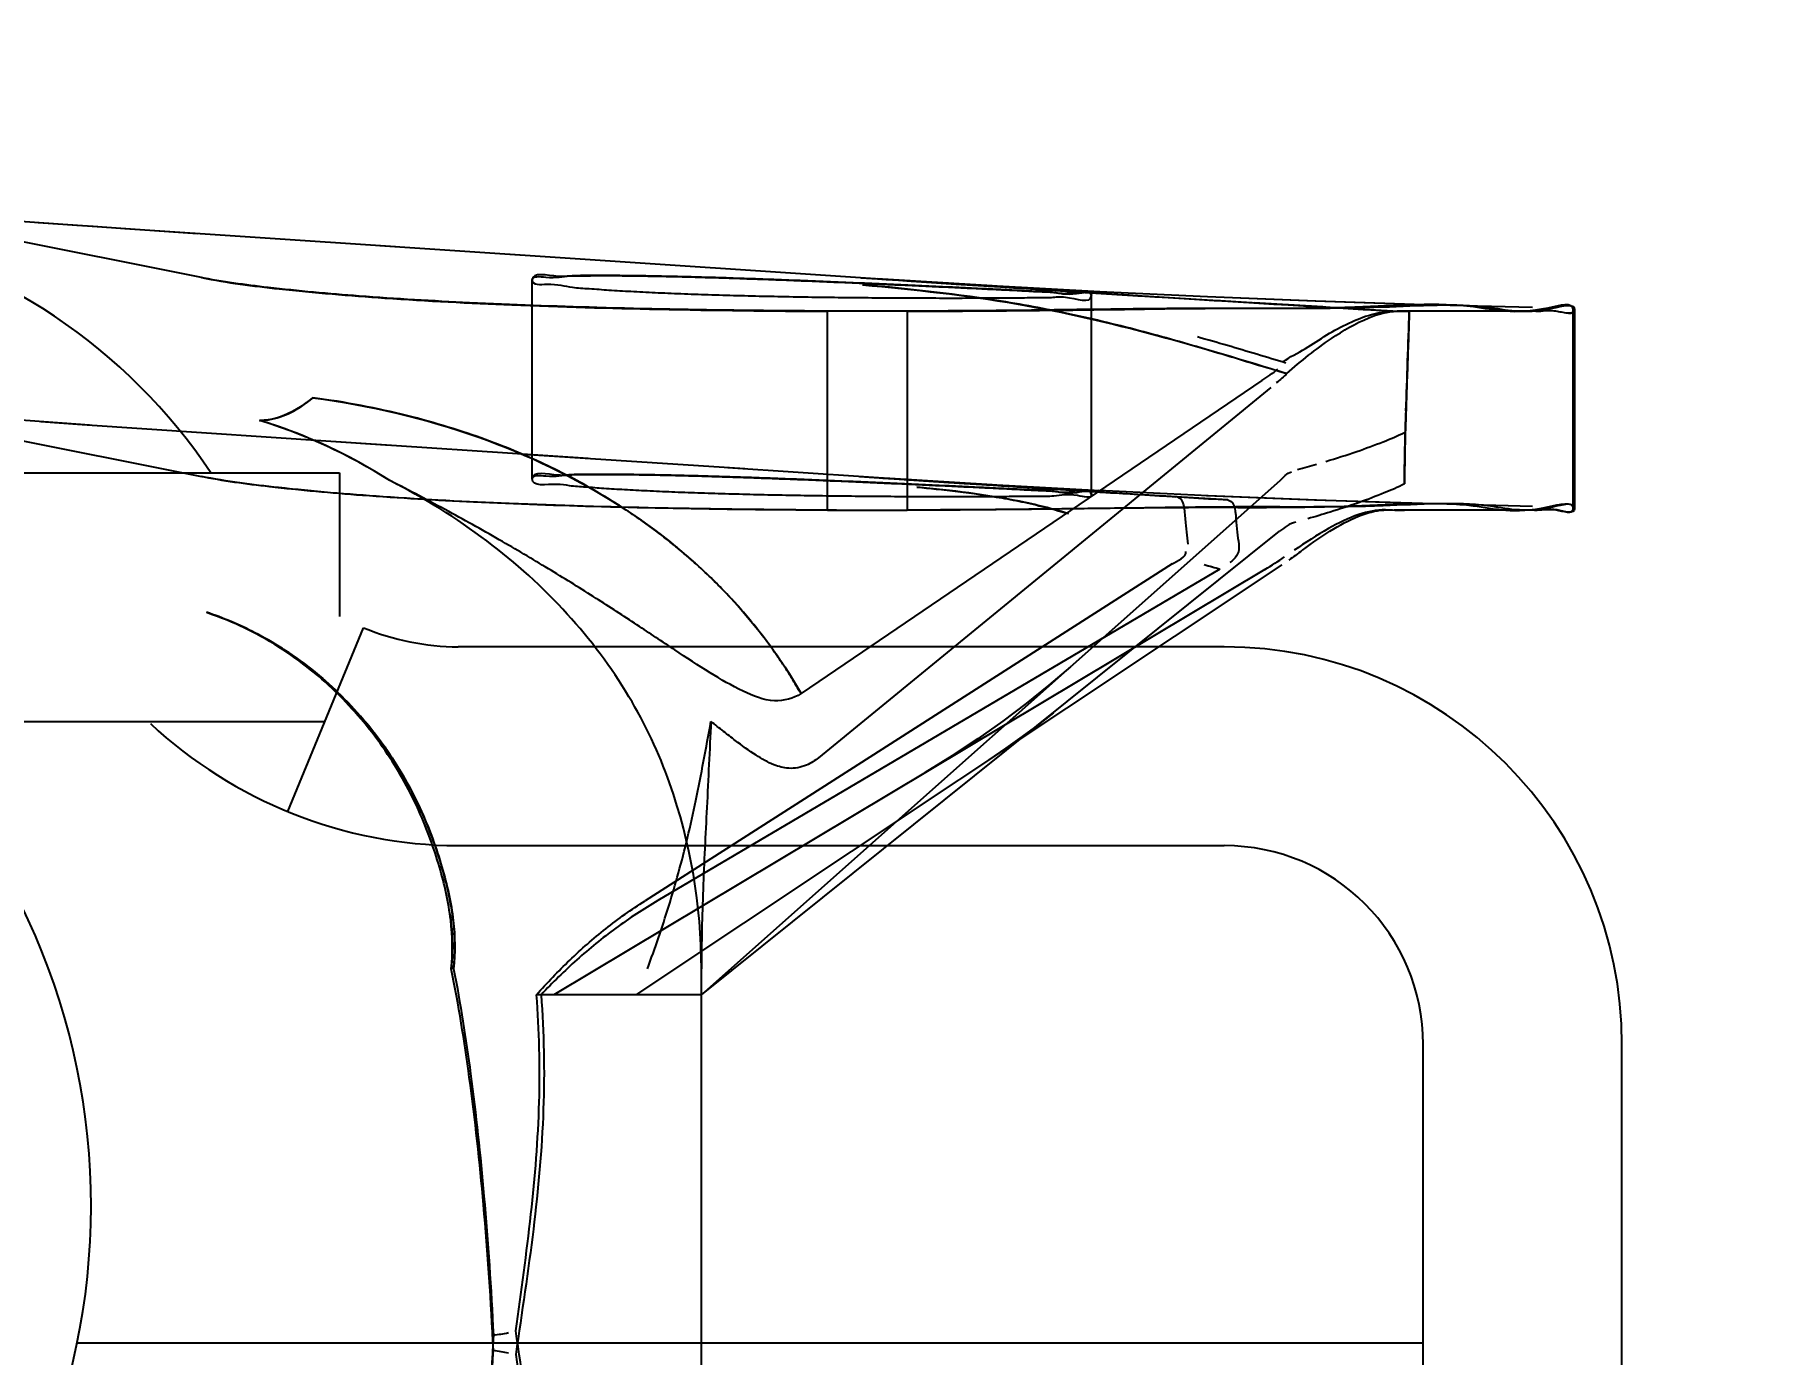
# Model space of a CAD drawing. Header units: millimetres. Extents: x 395 to 3386, y 0 to 2798.
# Drawn here: x 1317.92 to 1331.84, y 1256.43 to 1267.05 of the extents above; entities that cross this region are included whole.
import ezdxf

# ---------------------------------------------------------------- set-up
doc = ezdxf.new("R2010")
doc.units = ezdxf.units.MM
doc.header["$LTSCALE"] = 217.8
doc.header["$PDMODE"] = 3
doc.header["$PDSIZE"] = 8
doc.layers.get('0').update_dxf_attribs({"linetype": 'CONTINUOUS'})
doc.layers.get('Defpoints').update_dxf_attribs({"linetype": 'CONTINUOUS'})
doc.layers.add('03___PRT_ALL_CURVES', color=7, linetype='CONTINUOUS')
doc.layers.add('MIXEDCOLOR', color=7, linetype='CONTINUOUS')
doc.styles.get("Standard").update_dxf_attribs({"font": 'taile.ttf'})
doc.dimstyles.new('DIMSTYLE_4', dxfattribs={"dimtxt": 23.333333, "dimasz": 23.333333, "dimexe": 1.5, "dimexo": 1, "dimgap": 0.875, "dimtad": 1, "dimdec": 0, "dimdsep": 46, "dimtxsty": 'Standard', "dimblk": '_FILLED', "dimblk1": '_FILLED', "dimblk2": '_FILLED', "dimcen": 0.09, "dimazin": 2, "dimtp": 0.01, "dimtm": 0.01, "dimtfac": 1, "dimtdec": 0, "dimtofl": 0, "dimtmove": 0, "dimatfit": 3, "dimldrblk": '_FILLED', "dimfxl": 1, "dimtolj": 1, "dimarcsym": 0})

# ---------------------------------------------------------------- blocks, each defined once
blk = doc.blocks.new('_FILLED')
at = {"color": 0, "linetype": 'ByBlock'}
blk.add_solid([(0, 0), (-1, 0.21429), (-1, -0.21429)], dxfattribs=at)
blk = doc.blocks.new('*D120')
at = {"color": 0, "linetype": 'Continuous', "lineweight": -2}
for p, q in [((1215.728, 1281.82), (1737.535, 1281.82)), ((1736.035, 230.853), (1736.035, 1258.486)), ((1401.94, 207.52), (1737.535, 207.52))]:
    blk.add_line(p, q, dxfattribs=at)
at = {"layer": 'Defpoints', "color": 0}
for p in [(1214.728, 1281.82), (1736.035, 1281.82), (1400.94, 207.52)]:
    blk.add_point(p, dxfattribs=at)
at = {"color": 0, "linetype": 'ByBlock', "lineweight": -2, "xscale": 23.3333333333, "yscale": 23.3333333333, "zscale": 23.3333333333}
for p, rotation in [((1736.035, 1281.82), 90), ((1736.035, 207.52), 270)]:
    blk.add_blockref('_FILLED', p, dxfattribs=dict(at, rotation=rotation))
at = {"color": 0, "insert": (1704.049, 746.045), "char_height": 23.3333, "attachment_point": 2, "rotation": 90, "line_spacing_factor": 0.9}
blk.add_mtext('\\A1;1074', dxfattribs=at)

msp = doc.modelspace()

# ---------------------------------------------------------------- linework, layer by layer
at = {"linetype": 'Continuous'}
for p, q in [((1096.3711, 1263.5196), (1320.3711, 1263.5196)), ((1320.3711, 1263.5196), (1320.3711, 1262.3639)), ((1319.9551, 1260.7933), (1320.5624, 1262.2736)), ((1327.491, 1262.1196), (1321.3267, 1262.1196)), ((1097.7177, 1261.5196), (1320.2531, 1261.5196)), ((1321.321, 1260.5196), (1327.491, 1260.5196)), ((1329.091, 1253.5196), (1329.091, 1258.9196)), ((1330.691, 1253.1196), (1330.691, 1258.9196))]:
    msp.add_line(p, q, dxfattribs=at)
for centre, radius, start, end in [((1315.5148, 1260.9593), 4.6, 33.82927, 78.50216), ((1321.3437, 1264.1781), 2.0586, 247.69433, 269.52657), ((1327.491, 1258.9196), 3.2, 0, 90), ((1312.8711, 1257.6196), 5.5, 311.7765, 45.20673), ((1321.3437, 1264.1781), 3.6586, 226.99603, 269.64487), ((1327.491, 1258.9196), 1.6, 0, 90)]:
    msp.add_arc(centre, radius, start, end, dxfattribs=at)
at = {"layer": '03___PRT_ALL_CURVES', "linetype": 'Continuous'}
msp.add_line((1318.2568, 1256.5196), (1329.091, 1256.5196), dxfattribs=at)
at = {"layer": 'MIXEDCOLOR', "linetype": 'Continuous'}
for p, q in [((1319.2588, 1265.0908), (1316.934, 1265.5557)), ((1321.8211, 1265.2706), (1320.6954, 1265.3454)), ((1325.0058, 1265.0606), (1321.7446, 1265.2754)), ((1321.921, 1263.4705), (1321.921, 1265.0705)), ((1325.6227, 1265.0234), (1324.6985, 1265.0807)), ((1326.489, 1264.9762), (1325.6151, 1265.0239)), ((1326.421, 1263.3456), (1326.421, 1264.9456)), ((1324.299, 1263.2196), (1324.299, 1264.8196)), ((1324.939, 1264.8196), (1324.939, 1263.2196)), ((1329.9983, 1264.8196), (1328.8834, 1264.8199)), ((1330.299, 1263.2306), (1330.299, 1264.8306)), ((1330.31, 1264.8305), (1330.31, 1263.2305)), ((1327.7927, 1264.2615), (1324.0844, 1261.7431)), ((1327.8658, 1264.2069), (1324.225, 1261.2272)), ((1316.9307, 1263.9563), (1319.2588, 1263.4908)), ((1322.3715, 1263.6341), (1320.1803, 1263.7799)), ((1323.6319, 1263.5507), (1321.8505, 1263.6684)), ((1325.1926, 1263.4485), (1323.4963, 1263.5597)), ((1325.624, 1263.4234), (1324.7553, 1263.477)), ((1327.9366, 1263.4565), (1323.2831, 1259.3196)), ((1325.1496, 1263.4512), (1325.0031, 1263.4608)), ((1327.3623, 1263.3349), (1326.4802, 1263.3766)), ((1327.5202, 1263.3022), (1327.1, 1263.3277)), ((1329.9983, 1263.2196), (1328.964, 1263.2196)), ((1323.2829, 1259.3196), (1327.9365, 1263.049)), ((1327.9541, 1262.78), (1322.7559, 1259.3196)), ((1327.0708, 1262.7864), (1322.8293, 1260.0763)), ((1327.8175, 1262.7428), (1322.0958, 1259.3196)), ((1327.4562, 1262.7455), (1322.932, 1260.0783)), ((1323.2829, 1253.5114), (1323.2829, 1259.5279)), ((1323.2829, 1259.3196), (1321.956, 1259.3196))]:
    msp.add_line(p, q, dxfattribs=at)
for points in [[(1318.2933, 1265.5078), (1317.7281, 1265.5481), (1317.1486, 1265.5933), (1316.5541, 1265.6436), (1315.9449, 1265.6991), (1315.3217, 1265.7599), (1314.6841, 1265.8261)], [(1319.2267, 1265.444), (1318.342, 1265.5038), (1317.9444, 1265.5308)], [(1320.8212, 1265.3373), (1318.6436, 1265.4839), (1318.3532, 1265.5036)], [(1329.0997, 1264.8715), (1328.2282, 1264.9001), (1327.3569, 1264.9351), (1326.4859, 1264.9763)], [(1329.9713, 1264.8491), (1329.0893, 1264.8718), (1328.2223, 1264.9004), (1327.3555, 1264.9352)], [(1318.3581, 1263.9034), (1317.7715, 1263.9453), (1317.1699, 1263.9922), (1316.5527, 1264.0444), (1315.9202, 1264.102), (1315.2729, 1264.1651), (1314.6107, 1264.2338)], [(1320.7807, 1263.7401), (1318.2993, 1263.9068), (1317.9681, 1263.9293)], [(1326.493, 1263.376), (1325.6117, 1263.4241), (1324.7434, 1263.4778)], [(1329.9713, 1263.2491), (1329.0871, 1263.2718), (1328.2179, 1263.3005), (1327.3489, 1263.3355)], [(1329.1015, 1263.2714), (1328.2317, 1263.3), (1327.3623, 1263.3349)], [(1326.2525, 1261.9594), (1326.0787, 1261.8098), (1325.8975, 1261.6636), (1325.7078, 1261.5202), (1325.5088, 1261.3794), (1325.3008, 1261.2416), (1325.0833, 1261.107)], [(1326.1152, 1261.5895), (1325.9917, 1261.4927), (1325.8643, 1261.3974), (1325.7326, 1261.3034), (1325.5967, 1261.2107)]]:
    msp.add_lwpolyline(points, dxfattribs=at)
for centre, radius, start, end in [((1375.2422, 2035.6417), 772.2169, 266.2372605, 266.3591048), ((1364.1619, 1864.8368), 601.053, 266.2227066, 266.635118), ((1360.591, 1803.9335), 540.0465, 266.222751, 266.511506), ((1362.4615, 1833.692), 569.8636, 266.232202, 266.618493), ((1368.0225, 1929.0216), 665.3538, 266.3965137, 266.6276598), ((1328.9852, 1275.105), 10.2854, 269.2392, 269.97108), ((949.7576, 1277.1695), 379.4233, 358.01363, 358.134743), ((1318.4751, 1259.8684), 4.2615, 71.27328, 72.92666), ((1318.455, 1259.8119), 4.3214, 57.51091, 72.89167), ((1318.4493, 1259.8004), 4.3342, 57.52914, 71.24017), ((1357.9903, 1770.5103), 508.1215, 266.22699, 266.515617), ((1353.4637, 1695.0499), 432.5265, 266.227152, 266.561253), ((1352.3258, 1676.9606), 414.4014, 266.239888, 266.510084), ((1354.9162, 1721.9353), 459.4493, 266.351668, 266.530107), ((1330.1694, 1272.4944), 10.1194, 253.70407, 254.4479), ((1330.3254, 1273.0426), 10.6894, 253.91358, 254.42996), ((1318.7768, 1259.5269), 4.5062, 0.01288, 19.41456)]:
    msp.add_arc(centre, radius, start, end, dxfattribs=at)
for points, knots in [([(1326.421, 1264.9456), (1326.421, 1264.9853), (1326.2421, 1264.9365), (1326.1275, 1264.9769), (1325.9526, 1264.9791), (1325.7977, 1264.9891), (1325.621, 1264.9972), (1325.428, 1265.0068), (1325.2198, 1265.0166), (1324.9997, 1265.0268), (1324.7701, 1265.0371), (1324.5334, 1265.0475), (1324.292, 1265.0577), (1324.049, 1265.0675), (1323.8076, 1265.0767), (1323.571, 1265.0849), (1323.3415, 1265.0922), (1323.1217, 1265.0981), (1322.9139, 1265.1027), (1322.7208, 1265.1057), (1322.5437, 1265.1075), (1322.388, 1265.1059), (1322.2464, 1265.1078), (1322.1134, 1265.0885), (1321.921, 1265.1405), (1321.921, 1265.0705)], [0, 0, 0, 0, 0.0264251, 0.0719145, 0.1023773, 0.137415, 0.1766487, 0.2197174, 0.2661926, 0.3153513, 0.3664472, 0.4191614, 0.4730753, 0.5273131, 0.581095, 0.6338415, 0.6849784, 0.7339529, 0.780232, 0.8232948, 0.8626481, 0.8977762, 0.9281085, 0.9533484, 1, 1, 1, 1]), ([(1324.939, 1264.8196), (1324.4981, 1264.8196), (1323.6659, 1264.8235), (1322.4916, 1264.8452), (1321.4623, 1264.8826), (1320.5795, 1264.9343), (1319.8556, 1264.9998), (1319.4283, 1265.0568), (1319.2469, 1265.0931)], [0, 0, 0, 0, 0.2318944, 0.4377001, 0.6176732, 0.7736064, 0.9026737, 1, 1, 1, 1]), ([(1319.2588, 1265.0908), (1319.4658, 1265.0493), (1319.9582, 1264.9869), (1320.7917, 1264.9172), (1321.81, 1264.8654), (1322.998, 1264.8313), (1323.8455, 1264.8219), (1324.299, 1264.8196)], [0, 0, 0, 0, 0.1253745, 0.2942853, 0.496743, 0.7306809, 1, 1, 1, 1]), ([(1321.921, 1265.0705), (1321.921, 1265.0295), (1322.0967, 1265.0482), (1322.2151, 1265.0117), (1322.3893, 1265.002), (1322.5442, 1264.9899), (1322.7211, 1264.9799), (1322.9143, 1264.9701), (1323.1221, 1264.9614), (1323.342, 1264.9536), (1323.5721, 1264.9469), (1323.8094, 1264.9412), (1324.0508, 1264.9365), (1324.2932, 1264.9328), (1324.5344, 1264.9301), (1324.7717, 1264.9282), (1325.0018, 1264.927), (1325.2218, 1264.9265), (1325.4296, 1264.9266), (1325.6227, 1264.9273), (1325.7997, 1264.9278), (1325.9549, 1264.9308), (1326.0964, 1264.9277), (1326.228, 1264.949), (1326.4211, 1264.8764), (1326.421, 1264.9456)], [0, 0, 0, 0, 0.0272471, 0.0730308, 0.1034181, 0.1383791, 0.1777495, 0.2209424, 0.2671724, 0.3161137, 0.3674229, 0.4203319, 0.4740788, 0.5280347, 0.5816959, 0.634595, 0.6859143, 0.7348263, 0.7810116, 0.8241181, 0.8634418, 0.8984008, 0.9286524, 0.9539188, 1, 1, 1, 1]), ([(1321.9211, 1265.0705), (1321.9211, 1265.1082), (1322.0869, 1265.0814), (1322.1968, 1265.1074), (1322.3606, 1265.1057), (1322.5063, 1265.1075), (1322.6732, 1265.1062), (1322.8558, 1265.1038), (1323.0527, 1265.0998), (1323.2616, 1265.0944), (1323.4807, 1265.0879), (1323.7077, 1265.0802), (1323.9396, 1265.0717), (1324.1737, 1265.0625), (1324.4076, 1265.0529), (1324.6393, 1265.0429), (1324.866, 1265.0328), (1325.0848, 1265.0229), (1325.2934, 1265.0131), (1325.4899, 1265.0038), (1325.6721, 1264.9948), (1325.8387, 1264.9869), (1325.9844, 1264.9778), (1326.1171, 1264.9751), (1326.2406, 1264.9501), (1326.4211, 1265.0106), (1326.4211, 1264.9456)], [0, 0, 0, 0, 0.0251284, 0.0678706, 0.0963691, 0.1291938, 0.1662128, 0.207023, 0.2508717, 0.2973164, 0.3461349, 0.3967609, 0.4484661, 0.5006266, 0.5527065, 0.6043228, 0.6549555, 0.7037624, 0.7501588, 0.7939432, 0.8346814, 0.8717131, 0.9045811, 0.9330013, 0.9567241, 1, 1, 1, 1]), ([(1324.5798, 1265.0331), (1324.9943, 1264.9939), (1325.7945, 1264.9102), (1326.9313, 1264.6416), (1327.6492, 1264.4263), (1327.9955, 1264.3183)], [0, 0, 0, 0, 0.3570945, 0.6888632, 1, 1, 1, 1]), ([(1326.3223, 1264.7813), (1326.1268, 1264.8251), (1325.5495, 1264.9347), (1324.9652, 1264.9993), (1324.5798, 1265.0331)], [0, 0, 0, 0, 0.3412189, 1, 1, 1, 1]), ([(1330.299, 1264.8306), (1330.299, 1264.8989), (1329.8685, 1264.77), (1329.4351, 1264.9068), (1328.4213, 1264.8337), (1327.239, 1264.849), (1325.8131, 1264.8232), (1324.816, 1264.8196), (1324.299, 1264.8196)], [0, 0, 0, 0, 0.0341649, 0.133998, 0.2927959, 0.5000946, 0.7415606, 1, 1, 1, 1]), ([(1324.939, 1264.8196), (1325.4129, 1264.8217), (1326.3175, 1264.8275), (1327.6031, 1264.8514), (1328.6558, 1264.8368), (1329.5521, 1264.8997), (1329.9335, 1264.7794), (1330.3101, 1264.8902), (1330.31, 1264.8305)], [0, 0, 0, 0, 0.2646838, 0.5066077, 0.7122802, 0.8690385, 0.9666541, 1, 1, 1, 1]), ([(1328.8484, 1264.8205), (1328.7227, 1264.828), (1328.4728, 1264.8429), (1328.1001, 1264.8654), (1327.8532, 1264.8803), (1327.7303, 1264.8878)], [0, 0, 0, 0, 0.3373369, 0.6703933, 1, 1, 1, 1]), ([(1327.9955, 1264.3184), (1327.8208, 1264.3668), (1327.4637, 1264.4787), (1326.9079, 1264.6405), (1326.522, 1264.7366), (1326.3223, 1264.7815)], [0, 0, 0, 0, 0.3131141, 0.6464298, 1, 1, 1, 1]), ([(1327.9606, 1264.4108), (1328.017, 1264.4542), (1328.1454, 1264.5115), (1328.3123, 1264.6336), (1328.49, 1264.7264), (1328.6667, 1264.7983), (1328.7899, 1264.8213), (1328.8484, 1264.8205)], [0, 0, 0, 0, 0.2158999, 0.4213125, 0.626422, 0.8222633, 1, 1, 1, 1]), ([(1327.9955, 1264.3183), (1328.1084, 1264.42), (1328.3169, 1264.5875), (1328.614, 1264.7624), (1328.8045, 1264.8206), (1328.8834, 1264.8199)], [0, 0, 0, 0, 0.4404438, 0.7713158, 1, 1, 1, 1]), ([(1328.98, 1264.8196), (1328.9746, 1264.6622), (1328.9644, 1264.3506), (1328.9482, 1263.8879), (1328.9423, 1263.5825), (1328.9402, 1263.4312)], [0, 0, 0, 0, 0.3401937, 0.6733317, 1, 1, 1, 1]), ([(1330.299, 1264.8306), (1330.299, 1264.7835), (1330.12, 1264.8444), (1330.0443, 1264.8196), (1329.9873, 1264.8196)], [0, 0, 0, 0, 0.4522031, 1, 1, 1, 1]), ([(1329.9983, 1264.8196), (1330.0553, 1264.8196), (1330.131, 1264.8444), (1330.31, 1264.7835), (1330.31, 1264.8305)], [0, 0, 0, 0, 0.5478398, 1, 1, 1, 1]), ([(1327.9866, 1264.403), (1327.9088, 1264.4265), (1327.7521, 1264.4739), (1327.5152, 1264.5445), (1327.3555, 1264.5903), (1327.275, 1264.6129)], [0, 0, 0, 0, 0.3284663, 0.6618877, 1, 1, 1, 1]), ([(1319.7262, 1263.9421), (1319.759, 1263.9406), (1319.9179, 1263.9567), (1320.059, 1264.0461), (1320.1569, 1264.1237)], [0, 0, 0, 0, 0.2082239, 1, 1, 1, 1]), ([(1320.1569, 1264.1238), (1320.1245, 1264.0981), (1320.0112, 1264.0159), (1319.8773, 1263.953), (1319.7785, 1263.9435)], [0, 0, 0, 0, 0.2941854, 1, 1, 1, 1]), ([(1320.1569, 1264.1238), (1320.6105, 1264.063), (1321.4687, 1263.8652), (1322.606, 1263.3222), (1323.4876, 1262.6068), (1323.9219, 1262.0344), (1324.0844, 1261.7431)], [0, 0, 0, 0, 0.2891551, 0.5517018, 0.7892518, 1, 1, 1, 1]), ([(1324.0845, 1261.743), (1324.0568, 1261.7839), (1324.0168, 1261.8613), (1323.9444, 1261.9718), (1323.8668, 1262.0864), (1323.7713, 1262.2154), (1323.6651, 1262.3476), (1323.556, 1262.4725), (1323.4459, 1262.5896), (1323.326, 1262.7081), (1323.2136, 1262.8107), (1323.1094, 1262.8999), (1323.0172, 1262.975), (1322.9124, 1263.0558), (1322.7929, 1263.1425), (1322.6566, 1263.235), (1322.5012, 1263.3327), (1322.3244, 1263.4349), (1322.1238, 1263.5402), (1321.8969, 1263.647), (1321.6413, 1263.7535), (1321.3535, 1263.8561), (1321.0336, 1263.952), (1320.6801, 1264.0377), (1320.4322, 1264.083), (1320.3025, 1264.103)], [0, 0, 0, 0, 0.0320769, 0.0565012, 0.0859268, 0.1221463, 0.160823, 0.1962386, 0.2299711, 0.2653754, 0.3058186, 0.3289666, 0.3546089, 0.3831563, 0.4150426, 0.4506359, 0.4902753, 0.5344022, 0.5834118, 0.6375975, 0.697526, 0.7634597, 0.8362129, 0.9146622, 1, 1, 1, 1]), ([(1328.9402, 1263.4312), (1328.9408, 1263.4956), (1328.9427, 1263.6252), (1328.9474, 1263.8208), (1328.9512, 1263.9519), (1328.9533, 1264.0179)], [0, 0, 0, 0, 0.3292052, 0.6624848, 1, 1, 1, 1]), ([(1328.307, 1263.6115), (1328.3907, 1263.6367), (1328.546, 1263.6853), (1328.7569, 1263.7642), (1328.8851, 1263.8158), (1328.9403, 1263.8454)], [0, 0, 0, 0, 0.3880719, 0.7219629, 1, 1, 1, 1]), ([(1319.2469, 1263.4931), (1319.4317, 1263.4562), (1319.8676, 1263.3983), (1320.602, 1263.3326), (1321.4929, 1263.2811), (1322.5204, 1263.2445), (1323.6842, 1263.2234), (1324.5048, 1263.2196), (1324.939, 1263.2196)], [0, 0, 0, 0, 0.0991434, 0.230929, 0.387812, 0.5684301, 0.7716166, 1, 1, 1, 1]), ([(1324.299, 1263.2196), (1323.8423, 1263.2219), (1322.9877, 1263.2314), (1321.7937, 1263.2659), (1320.7767, 1263.3183), (1319.9503, 1263.3878), (1319.4638, 1263.4497), (1319.2588, 1263.4908)], [0, 0, 0, 0, 0.2712392, 0.5074781, 0.7092425, 0.8758213, 1, 1, 1, 1]), ([(1321.921, 1263.4705), (1321.921, 1263.5082), (1322.0868, 1263.4814), (1322.1967, 1263.5074), (1322.3605, 1263.5057), (1322.5062, 1263.5075), (1322.6731, 1263.5062), (1322.8557, 1263.5038), (1323.0527, 1263.4998), (1323.2616, 1263.4944), (1323.4807, 1263.4879), (1323.7076, 1263.4802), (1323.9395, 1263.4717), (1324.1736, 1263.4625), (1324.4076, 1263.4529), (1324.6392, 1263.4429), (1324.8659, 1263.4328), (1325.0848, 1263.4229), (1325.2933, 1263.4131), (1325.4898, 1263.4038), (1325.672, 1263.3948), (1325.8386, 1263.3869), (1325.9844, 1263.3778), (1326.117, 1263.3751), (1326.2405, 1263.3501), (1326.421, 1263.4106), (1326.421, 1263.3456)], [0, 0, 0, 0, 0.0251277, 0.0678694, 0.0963677, 0.1291922, 0.166211, 0.207021, 0.2508695, 0.2973142, 0.3461326, 0.3967584, 0.4484637, 0.5006242, 0.552704, 0.6043204, 0.6549531, 0.7037601, 0.7501566, 0.7939412, 0.8346795, 0.8717115, 0.9045796, 0.933, 0.9567231, 1, 1, 1, 1]), ([(1326.421, 1263.3456), (1326.4211, 1263.3087), (1326.2533, 1263.36), (1326.1463, 1263.3267), (1325.9821, 1263.3313), (1325.8364, 1263.3281), (1325.6698, 1263.3276), (1325.4876, 1263.3267), (1325.2904, 1263.3265), (1325.081, 1263.3268), (1324.862, 1263.3276), (1324.6356, 1263.3292), (1324.4036, 1263.3315), (1324.1689, 1263.3346), (1323.9343, 1263.3386), (1323.7027, 1263.3436), (1323.4763, 1263.3496), (1323.2574, 1263.3565), (1323.0484, 1263.3644), (1322.8518, 1263.3731), (1322.67, 1263.3827), (1322.5038, 1263.3926), (1322.3578, 1263.4044), (1322.2253, 1263.4123), (1322.0999, 1263.4395), (1321.921, 1263.4041), (1321.921, 1263.4705)], [0, 0, 0, 0, 0.0246017, 0.0671034, 0.0956582, 0.128575, 0.1654908, 0.2060716, 0.2499895, 0.2966875, 0.3454074, 0.3957215, 0.4473927, 0.4997564, 0.5519804, 0.6035133, 0.6539019, 0.7026813, 0.7493096, 0.7931, 0.8335823, 0.8705615, 0.9035947, 0.9320839, 0.9558075, 1, 1, 1, 1]), ([(1326.4211, 1263.3456), (1326.4211, 1263.3853), (1326.2421, 1263.3365), (1326.1276, 1263.3769), (1325.9526, 1263.3791), (1325.7978, 1263.3891), (1325.621, 1263.3972), (1325.4281, 1263.4068), (1325.2199, 1263.4166), (1324.9997, 1263.4268), (1324.7702, 1263.4371), (1324.5335, 1263.4475), (1324.2921, 1263.4577), (1324.049, 1263.4675), (1323.8077, 1263.4767), (1323.571, 1263.4849), (1323.3415, 1263.4922), (1323.1217, 1263.4981), (1322.914, 1263.5027), (1322.7208, 1263.5057), (1322.5437, 1263.5075), (1322.3881, 1263.5059), (1322.2465, 1263.5078), (1322.1135, 1263.4885), (1321.9211, 1263.5405), (1321.9211, 1263.4705)], [0, 0, 0, 0, 0.0264243, 0.0719132, 0.1023758, 0.1374133, 0.1766468, 0.2197153, 0.2661905, 0.315349, 0.3664449, 0.4191589, 0.4730729, 0.5273106, 0.5810926, 0.6338392, 0.6849761, 0.7339507, 0.7802299, 0.8232929, 0.8626464, 0.8977747, 0.9281073, 0.9533474, 1, 1, 1, 1]), ([(1324.5539, 1263.4902), (1324.6795, 1263.4819), (1324.9302, 1263.4656), (1325.3056, 1263.4411), (1325.5555, 1263.425), (1325.6802, 1263.4171)], [0, 0, 0, 0, 0.3344248, 0.6679402, 1, 1, 1, 1]), ([(1323.0267, 1261.0247), (1322.9419, 1261.2655), (1322.7119, 1261.75), (1322.214, 1262.4128), (1321.5607, 1263.002), (1321.0491, 1263.3181), (1320.7762, 1263.457)], [0, 0, 0, 0, 0.2258863, 0.4709189, 0.7290416, 1, 1, 1, 1]), ([(1324.0844, 1261.7431), (1324.0235, 1261.7017), (1323.852, 1261.6605), (1323.6019, 1261.7637), (1323.3417, 1261.9138), (1323.0615, 1262.0997), (1322.757, 1262.3009), (1322.4273, 1262.5164), (1322.0667, 1262.7406), (1321.672, 1262.9741), (1321.2392, 1263.2161), (1320.9353, 1263.376), (1320.7762, 1263.457)], [0, 0, 0, 0, 0.0581813, 0.1278596, 0.2079246, 0.2968924, 0.3930618, 0.4965617, 0.6081303, 0.728618, 0.8589357, 1, 1, 1, 1]), ([(1326.2364, 1263.1912), (1326.107, 1263.2316), (1325.841, 1263.2966), (1325.4328, 1263.3619), (1325.1567, 1263.3922), (1325.0174, 1263.4051)], [0, 0, 0, 0, 0.3280529, 0.6613357, 1, 1, 1, 1]), ([(1325.1727, 1263.3896), (1325.2306, 1263.3834), (1325.4067, 1263.3633), (1325.6435, 1263.3292), (1325.8847, 1263.2835), (1326.0635, 1263.2399), (1326.1812, 1263.2076), (1326.2365, 1263.1912)], [0, 0, 0, 0, 0.1610466, 0.4908186, 0.6620518, 0.8404715, 1, 1, 1, 1]), ([(1327.1085, 1263.3282), (1327.1705, 1263.3145), (1327.1696, 1263.1237), (1327.1925, 1263.0135), (1327.1976, 1262.9451)], [0, 0, 0, 0, 0.4804334, 1, 1, 1, 1]), ([(1328.9402, 1263.4312), (1328.8878, 1263.4027), (1328.7667, 1263.3525), (1328.5682, 1263.2759), (1328.4223, 1263.2286), (1328.3438, 1263.204)], [0, 0, 0, 0, 0.2800434, 0.6138534, 1, 1, 1, 1]), ([(1324.299, 1263.2196), (1324.8157, 1263.2196), (1325.8105, 1263.2231), (1327.2343, 1263.2489), (1328.4163, 1263.2336), (1329.4331, 1263.3071), (1329.8678, 1263.1698), (1330.299, 1263.2987), (1330.299, 1263.2306)], [0, 0, 0, 0, 0.258308, 0.4987139, 0.7061769, 0.8657638, 0.9659183, 1, 1, 1, 1]), ([(1330.31, 1263.2305), (1330.3101, 1263.2901), (1329.9339, 1263.1795), (1329.5539, 1263.2993), (1328.6595, 1263.2369), (1327.607, 1263.2515), (1326.3195, 1263.2275), (1325.4134, 1263.2218), (1324.939, 1263.2196)], [0, 0, 0, 0, 0.0333105, 0.1308089, 0.286749, 0.4924854, 0.7350489, 1, 1, 1, 1]), ([(1327.5202, 1263.3022), (1327.5819, 1263.2865), (1327.581, 1263.0986), (1327.6037, 1262.9875), (1327.6089, 1262.9194)], [0, 0, 0, 0, 0.4820813, 1, 1, 1, 1]), ([(1328.7872, 1263.2218), (1328.7152, 1263.223), (1328.5534, 1263.1866), (1328.3099, 1263.0672), (1328.1427, 1262.9587), (1328.0539, 1262.8962)], [0, 0, 0, 0, 0.2657355, 0.59861, 1, 1, 1, 1]), ([(1328.1195, 1262.897), (1328.2011, 1262.9584), (1328.3547, 1263.0656), (1328.5804, 1263.1836), (1328.7319, 1263.2218), (1328.7995, 1263.2209)], [0, 0, 0, 0, 0.4013222, 0.7344785, 1, 1, 1, 1]), ([(1329.9873, 1263.2196), (1330.0443, 1263.2196), (1330.12, 1263.2444), (1330.299, 1263.1835), (1330.299, 1263.2306)], [0, 0, 0, 0, 0.5478396, 1, 1, 1, 1]), ([(1330.31, 1263.2305), (1330.31, 1263.1834), (1330.131, 1263.2444), (1330.0553, 1263.2196), (1329.9983, 1263.2196)], [0, 0, 0, 0, 0.4527137, 1, 1, 1, 1]), ([(1319.299, 1262.3975), (1319.517, 1262.3257), (1319.9181, 1262.1322), (1320.4115, 1261.7288), (1320.7787, 1261.2774), (1321.036, 1260.8138), (1321.2, 1260.3608), (1321.2999, 1259.9353), (1321.3015, 1259.6569), (1321.2889, 1259.5279)], [0, 0, 0, 0, 0.1846689, 0.3537293, 0.5089405, 0.650063, 0.7781755, 0.89569, 1, 1, 1, 1]), ([(1321.2772, 1259.9846), (1321.2461, 1260.1663), (1321.1504, 1260.5397), (1320.9073, 1261.0771), (1320.5617, 1261.5657), (1320.1485, 1261.9581), (1319.7218, 1262.2316), (1319.4331, 1262.3533), (1319.2991, 1262.3975)], [0, 0, 0, 0, 0.1689728, 0.3515423, 0.537846, 0.7140649, 0.8706434, 1, 1, 1, 1]), ([(1321.2699, 1259.5279), (1321.2813, 1259.6579), (1321.2783, 1259.937), (1321.1794, 1260.3631), (1321.0164, 1260.8153), (1320.7618, 1261.2769), (1320.4001, 1261.7254), (1319.9173, 1262.1252), (1319.5258, 1262.3186), (1319.3136, 1262.3911)], [0, 0, 0, 0, 0.1059439, 0.2244158, 0.3532695, 0.495013, 0.6501279, 0.8180305, 1, 1, 1, 1]), ([(1322.8487, 1259.5279), (1322.8791, 1259.6103), (1322.9385, 1259.7778), (1323.0222, 1260.0351), (1323.1009, 1260.3037), (1323.1743, 1260.5875), (1323.2411, 1260.8874), (1323.3004, 1261.2003), (1323.3405, 1261.412), (1323.3601, 1261.5187)], [0, 0, 0, 0, 0.128091, 0.2589198, 0.3942862, 0.5359348, 0.685941, 0.8419841, 1, 1, 1, 1]), ([(1323.3601, 1261.5187), (1323.3491, 1261.2881), (1323.3272, 1260.8372), (1323.2931, 1260.174), (1323.2831, 1259.7406), (1323.2831, 1259.5279)], [0, 0, 0, 0, 0.3475828, 0.6796394, 1, 1, 1, 1]), ([(1324.2252, 1261.2272), (1324.1962, 1261.2034), (1324.123, 1261.1561), (1323.9926, 1261.1311), (1323.8516, 1261.1707), (1323.709, 1261.252), (1323.5781, 1261.348), (1323.4588, 1261.4407), (1323.3939, 1261.492), (1323.3601, 1261.5187)], [0, 0, 0, 0, 0.112803, 0.2591, 0.3826636, 0.5452764, 0.7511997, 0.8703596, 1, 1, 1, 1]), ([(1321.956, 1259.3196), (1322.0416, 1259.4157), (1322.2191, 1259.6018), (1322.51, 1259.8569), (1322.7202, 1260.0066), (1322.8293, 1260.0763)], [0, 0, 0, 0, 0.3331518, 0.6649068, 1, 1, 1, 1]), ([(1322.932, 1260.0783), (1322.8156, 1260.0097), (1322.5904, 1259.8611), (1322.2769, 1259.6056), (1322.0847, 1259.4172), (1321.9922, 1259.3196)], [0, 0, 0, 0, 0.3343957, 0.6669788, 1, 1, 1, 1]), ([(1321.2565, 1259.9825), (1321.2652, 1259.9316), (1321.2772, 1259.8294), (1321.2804, 1259.6772), (1321.2745, 1259.577), (1321.2699, 1259.5279)], [0, 0, 0, 0, 0.3400244, 0.6755502, 1, 1, 1, 1]), ([(1321.2889, 1259.5279), (1321.2939, 1259.5768), (1321.3004, 1259.6772), (1321.2981, 1259.8301), (1321.2861, 1259.9332), (1321.2772, 1259.9846)], [0, 0, 0, 0, 0.3222694, 0.6579527, 1, 1, 1, 1]), ([(1321.6087, 1256.4586), (1321.59, 1256.8491), (1321.5414, 1257.5824), (1321.4293, 1258.6066), (1321.3286, 1259.2384), (1321.2699, 1259.5279)], [0, 0, 0, 0, 0.3794912, 0.7132394, 1, 1, 1, 1]), ([(1321.2889, 1259.5279), (1321.344, 1259.2479), (1321.4383, 1258.6395), (1321.5443, 1257.6561), (1321.5906, 1256.9539), (1321.6085, 1256.5806)], [0, 0, 0, 0, 0.2885965, 0.6220741, 1, 1, 1, 1]), ([(1321.7887, 1256.6138), (1321.832, 1256.9271), (1321.9189, 1257.5386), (1321.9919, 1258.4421), (1321.9793, 1259.0326), (1321.956, 1259.3196)], [0, 0, 0, 0, 0.3493242, 0.68201, 1, 1, 1, 1]), ([(1321.9922, 1259.3196), (1322.0167, 1259.0133), (1322.027, 1258.3816), (1321.9386, 1257.4153), (1321.8377, 1256.7611), (1321.7888, 1256.4254)], [0, 0, 0, 0, 0.3170887, 0.650027, 1, 1, 1, 1]), ([(1321.6085, 1256.5806), (1321.5899, 1256.1902), (1321.5412, 1255.4568), (1321.4292, 1254.4326), (1321.3285, 1253.8008), (1321.2697, 1253.5114)], [0, 0, 0, 0, 0.3794911, 0.7132393, 1, 1, 1, 1]), ([(1321.9921, 1253.7196), (1322.0166, 1254.026), (1322.0269, 1254.6576), (1321.9385, 1255.6239), (1321.8376, 1256.2781), (1321.7887, 1256.6138)], [0, 0, 0, 0, 0.3170887, 0.650027, 1, 1, 1, 1]), ([(1321.289, 1253.5114), (1321.3441, 1253.7914), (1321.4384, 1254.3997), (1321.5444, 1255.3831), (1321.5907, 1256.0853), (1321.6087, 1256.4586)], [0, 0, 0, 0, 0.2885964, 0.622074, 1, 1, 1, 1]), ([(1321.7888, 1256.4254), (1321.8321, 1256.1121), (1321.919, 1255.5006), (1321.992, 1254.5971), (1321.9794, 1254.0066), (1321.9561, 1253.7196)], [0, 0, 0, 0, 0.3493242, 0.68201, 1, 1, 1, 1])]:
    msp.add_open_spline(points, degree=3, knots=knots, dxfattribs=at)
for points in [[(1327.7927, 1264.2615), (1327.8368, 1264.2915), (1327.8808, 1264.3216), (1327.9229, 1264.3544)], [(1327.9955, 1264.3183), (1327.9673, 1264.2929), (1327.939, 1264.2674), (1327.9095, 1264.2433)], [(1320.3025, 1264.103), (1320.2541, 1264.1105), (1320.2055, 1264.1172), (1320.1569, 1264.1238)], [(1319.7783, 1263.9435), (1319.761, 1263.9419), (1319.7436, 1263.9413), (1319.7262, 1263.9421)], [(1327.9366, 1263.4565), (1327.9665, 1263.4831), (1327.9941, 1263.518), (1328.0328, 1263.5283)], [(1328.0807, 1263.5478), (1328.1319, 1263.5614), (1328.1832, 1263.5749), (1328.234, 1263.5901)], [(1325.0172, 1263.4052), (1325.0691, 1263.4004), (1325.1209, 1263.395), (1325.1727, 1263.3896)], [(1328.3438, 1263.204), (1328.2836, 1263.1853), (1328.2234, 1263.1668), (1328.1625, 1263.1504)], [(1328.7872, 1263.2218), (1328.8381, 1263.2209), (1328.889, 1263.2199), (1328.9399, 1263.2199)], [(1328.964, 1263.2196), (1328.9286, 1263.2196), (1328.8931, 1263.2197), (1328.8577, 1263.2202)], [(1328.0662, 1263.1239), (1328.018, 1263.111), (1327.9754, 1263.0802), (1327.9365, 1263.049)], [(1327.6092, 1262.9196), (1327.6128, 1262.8727), (1327.5762, 1262.8232), (1327.5357, 1262.7993)], [(1327.0708, 1262.7864), (1327.113, 1262.8134), (1327.1858, 1262.8375), (1327.1821, 1262.8875)], [(1327.8175, 1262.7428), (1327.8713, 1262.775), (1327.9251, 1262.807), (1327.9763, 1262.843)], [(1328.116, 1262.8944), (1328.0812, 1262.8683), (1328.0462, 1262.8421), (1328.0099, 1262.818)], [(1321.6086, 1256.5806), (1321.649, 1256.5864), (1321.6896, 1256.5915), (1321.7293, 1256.6009)], [(1321.6087, 1256.4586), (1321.6491, 1256.4528), (1321.6897, 1256.4478), (1321.7294, 1256.4383)]]:
    msp.add_open_spline(points, degree=3, dxfattribs=at)

# ---------------------------------------------------------------- dimensions: what is measured, and where the dimension line sits
at = {"linetype": 'Continuous'}
dim = msp.add_linear_dim(base=(1736.0349, 1281.8196), p1=(1400.9404, 207.5196), p2=(1214.7283, 1281.8196), angle=90, dimstyle='DIMSTYLE_4', dxfattribs=at)
dim.commit()
dim.dimension.update_dxf_attribs({"geometry": '*D120', "text_midpoint": (1736.0349, 746.0452), "dimtype": 160})

doc.saveas('drawing.dxf')
